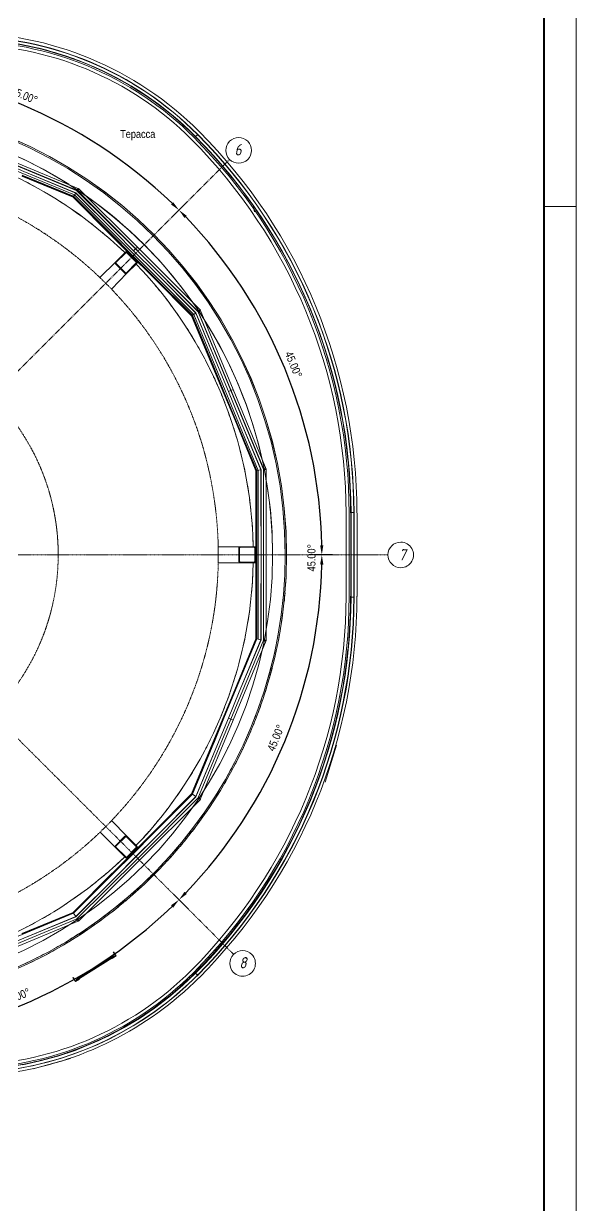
# Model space of a CAD drawing. Header units: millimetres. Extents: x 223 to 147055, y -17460 to 24540.
# Drawn here: x 138425 to 147055, y -3361 to 15096 of the extents above; entities that cross this region are included whole.
import ezdxf

# ---------------------------------------------------------------- set-up
doc = ezdxf.new("R2010")
doc.units = ezdxf.units.MM
doc.linetypes.add('ADSK_Линия сетки', pattern=[21, 12, -3, 3, -3])
doc.linetypes.add('CONTI', pattern=[0])
for name, color, linetype, lineweight in [('A-ANNO-DIMS', 7, 'Continuous', 9), ('S-GRID', 7, 'Continuous', 9), ('S-GRID-IDEN', 7, 'Continuous', 9), ('Рамка', 7, 'Continuous', 40), ('Тонкие', 94, 'Continuous', 15)]:
    doc.layers.add(name, color=color, linetype=linetype, lineweight=lineweight)
for name, color, linetype in [('PDF _A-ANNO-NOTE', 7, 'Continuous'), ('PDF _A-AREA', 7, 'Continuous'), ('PDF _A-CLNG', 7, 'Continuous'), ('PDF _A-DETL', 7, 'Continuous'), ('PDF _A-FLOR', 7, 'Continuous'), ('PDF _A-GENM', 7, 'Continuous'), ('PDF _A-GLAZ-CURT', 7, 'Continuous'), ('PDF _A-GLAZ-CWMG', 7, 'Continuous'), ('PDF _I-WALL', 7, 'Continuous'), ('PDF _S-BEAM', 7, 'Continuous'), ('PDF _S-RBAR-BNDY', 7, 'Continuous'), ('PDF _Ограждение', 7, 'Continuous'), ('PDF _Текст', 7, 'Continuous'), ('Рамка1', 7, 'Continuous')]:
    doc.layers.add(name, color=color, linetype=linetype)
doc.styles.add('GOST Common_I', font='ARIALN.TTF', dxfattribs={"height": 175})
doc.styles.add('GOST Common_I_6', font='ARIALN.TTF', dxfattribs={"height": 125})
doc.styles.add('PDF GOST Common Italic', font='ARIALN.TTF')
doc.styles.add('PDF ISOCPEUR Italic', font='ARIALN.TTF')
doc.dimstyles.new('Диагональ_-_Gost_2_5мм', dxfattribs={"dimscale": 304.8, "dimtxt": 125.714375, "dimasz": 0.492126, "dimexe": 0.393701, "dimexo": 0.246063, "dimgap": 0.287073, "dimtad": 1, "dimdec": 0, "dimzin": 0, "dimdsep": 46, "dimtxsty": 'GOST Common_I_6', "dimsah": 1, "dimcen": 0.09, "dimdle": 0.393701, "dimazin": 0, "dimtfac": 1, "dimtdec": 4, "dimtix": 1, "dimtmove": 0, "dimatfit": 3, "dimfxl": 1, "dimtvp": 1, "dimtfill": 1, "dimtolj": 1, "dimtzin": 0, "dimarcsym": 2})

# ---------------------------------------------------------------- blocks, each defined once
blk = doc.blocks.new('Ось сетки - D8-489723-1 этаж')
at = {"layer": 'S-GRID-IDEN'}
for start, end in [(360, 180), (180, 360)]:
    blk.add_arc((0, 0), 4, start, end, dxfattribs=at)
blk = doc.blocks.new('*D335')
at = {"layer": 'A-ANNO-DIMS', "color": 0, "lineweight": -2, "transparency": 16777216}
for p, q in [((86613, 26879), (86613, 26594)), ((92115, 24600), (91914, 24399))]:
    blk.add_line(p, q, dxfattribs=at)
blk.add_arc((86613, 19098), 7617, 46.1284, 88.8716, dxfattribs=at)
at = {"layer": 'A-ANNO-DIMS', "color": 0, "transparency": 16777216}
for points in [[(86762, 26688), (86763, 26738), (86613, 26714)], [(91909, 24606), (91874, 24571), (91999, 24484)]]:
    blk.add_solid(points, dxfattribs=at)
at = {"layer": 'Defpoints', "color": 0, "transparency": 16777216}
for p in [(86613, 26954), (90421, 25694), (92168, 24653), (86613, 19098)]:
    blk.add_point(p, dxfattribs=at)
at = {"layer": 'A-ANNO-DIMS', "color": 0, "transparency": 16777216, "insert": (89585, 26273), "char_height": 125, "width": 588.09, "attachment_point": 5, "rotation": 337.5, "style": 'GOST Common_I_6', "bg_fill": 3, "box_fill_scale": 1.1, "bg_fill_color": 256, "bg_fill_true_color": 13158600, "bg_fill_transparency": 0}
blk.add_mtext('\\A1;45.00°', dxfattribs=at)
blk = doc.blocks.new('*D336')
at = {"layer": 'A-ANNO-DIMS', "color": 0, "lineweight": -2, "transparency": 16777216}
for p, q in [((92115, 24600), (91914, 24399)), ((94394, 19098), (94109, 19098))]:
    blk.add_line(p, q, dxfattribs=at)
blk.add_arc((86613, 19098), 7617, 1.1284, 43.8716, dxfattribs=at)
at = {"layer": 'A-ANNO-DIMS', "color": 0, "transparency": 16777216}
for points in [[(92086, 24359), (92121, 24394), (91999, 24484)], [(94253, 19248), (94203, 19247), (94229, 19098)]]:
    blk.add_solid(points, dxfattribs=at)
at = {"layer": 'Defpoints', "color": 0, "transparency": 16777216}
for p in [(92168, 24653), (93970, 21069), (86613, 19098), (94469, 19098)]:
    blk.add_point(p, dxfattribs=at)
at = {"layer": 'A-ANNO-DIMS', "color": 0, "transparency": 16777216, "insert": (93788, 22070), "char_height": 125, "width": 588.09, "attachment_point": 5, "rotation": 292.5, "style": 'GOST Common_I_6', "bg_fill": 3, "box_fill_scale": 1.1, "bg_fill_color": 256, "bg_fill_true_color": 13158600, "bg_fill_transparency": 0}
blk.add_mtext('\\A1;45.00°', dxfattribs=at)
blk = doc.blocks.new('*D337')
at = {"layer": 'A-ANNO-DIMS', "color": 0, "lineweight": -2, "transparency": 16777216}
for p, q in [((94394, 19098), (94109, 19098)), ((92115, 13595), (91914, 13797))]:
    blk.add_line(p, q, dxfattribs=at)
blk.add_arc((86613, 19098), 7617, 316.1284, 358.8716, dxfattribs=at)
at = {"layer": 'A-ANNO-DIMS', "color": 0, "transparency": 16777216}
for points in [[(94203, 18948), (94253, 18947), (94229, 19098)], [(92121, 13801), (92086, 13836), (91999, 13712)]]:
    blk.add_solid(points, dxfattribs=at)
at = {"layer": 'Defpoints', "color": 0, "transparency": 16777216}
for p in [(86613, 19098), (94469, 19098), (93209, 15289), (92168, 13542)]:
    blk.add_point(p, dxfattribs=at)
at = {"layer": 'A-ANNO-DIMS', "color": 0, "transparency": 16777216, "insert": (93511, 16240), "char_height": 125, "width": 588.09, "attachment_point": 5, "rotation": 67.5, "style": 'GOST Common_I_6', "bg_fill": 3, "box_fill_scale": 1.1, "bg_fill_color": 256, "bg_fill_true_color": 13158600, "bg_fill_transparency": 0}
blk.add_mtext('\\A1;45.00°', dxfattribs=at)
blk = doc.blocks.new('*D338')
at = {"layer": 'A-ANNO-DIMS', "color": 0, "lineweight": -2, "transparency": 16777216}
for p, q in [((92115, 13595), (91914, 13797)), ((86613, 11316), (86613, 11601))]:
    blk.add_line(p, q, dxfattribs=at)
blk.add_arc((86613, 19098), 7617, 271.1284, 313.8716, dxfattribs=at)
at = {"layer": 'A-ANNO-DIMS', "color": 0, "transparency": 16777216}
for points in [[(91874, 13625), (91909, 13589), (91999, 13712)], [(86763, 11457), (86762, 11507), (86613, 11481)]]:
    blk.add_solid(points, dxfattribs=at)
at = {"layer": 'Defpoints', "color": 0, "transparency": 16777216}
for p in [(86613, 19098), (92168, 13542), (88584, 11740), (86613, 11241)]:
    blk.add_point(p, dxfattribs=at)
at = {"layer": 'A-ANNO-DIMS', "color": 0, "transparency": 16777216, "insert": (89470, 12199), "char_height": 125, "width": 588.09, "attachment_point": 5, "rotation": 22.5, "style": 'GOST Common_I_6', "bg_fill": 3, "box_fill_scale": 1.1, "bg_fill_color": 256, "bg_fill_true_color": 13158600, "bg_fill_transparency": 0}
blk.add_mtext('\\A1;45.00°', dxfattribs=at)
blk = doc.blocks.new('*U519')
at = {"layer": 'Рамка', "linetype": 'CONTI', "lineweight": 20}
blk.add_lwpolyline([(1929, 0), (2523, 0), (2523, 420), (1929, 420)], close=True, dxfattribs=at)
at = {"layer": 'Рамка', "linetype": 'CONTI', "lineweight": 40}
blk.add_lwpolyline([(2518, 415), (1949, 415), (1949, 5), (2518, 5), (2518, 415)], dxfattribs=at)
at = {"layer": 'Тонкие', "color": 1}
blk.add_line((2523, 297), (2518, 297), dxfattribs=at)
blk = doc.blocks.new('оси')
at = {"layer": 'S-GRID', "linetype": 'ADSK_Линия сетки'}
for q in [(95262.1, 19097.7), (92851.2, 12859.1)]:
    blk.add_line((86612.7, 19097.7), q, dxfattribs=at)
blk.add_arc((86612.7, 19097.7), 6000, 192.09621, 182.95219, dxfattribs=at)
at = {"layer": 'S-GRID-IDEN'}
for p, xscale, yscale, zscale, rotation in [((92930.6, 25415.6), -49.99999999999998, 49.99999999999998, 49.99999999999998, 314.9999999998913), ((95462.1, 19097.7), 49.99999999999999, 49.99999999999999, 49.99999999999999, 269.9999999999462), ((92992.7, 12717.7), 49.99999999999998, 49.99999999999998, 49.99999999999998, 224.9999999998917)]:
    blk.add_blockref('Ось сетки - D8-489723-1 этаж', p, dxfattribs=dict(at, xscale=xscale, yscale=yscale, zscale=zscale, rotation=rotation))
at = {"layer": 'S-GRID-IDEN', "char_height": 175, "style": 'GOST Common_I'}
for s, insert, width, attachment_point, rotation in [('{\\fGOST Common|b0|i1|c204|p34;\\W0.9;6}', (92968.5, 25514.7), 137.089, 3, 3.42305), ('\\fGOST Common|b0|i1|c204|p34|;\\W.9;7', (95436.8, 19190.3), 140.696, 1, 357.71622), ('\\fGOST Common|b0|i1|c204|p34|;\\W.9;8', (92940.1, 12815), 140.696, 1, 0.51911)]:
    blk.add_mtext(s, dxfattribs=dict(at, insert=insert, width=width, attachment_point=attachment_point, rotation=rotation))
at = {"layer": 'A-ANNO-DIMS'}
dim = blk.add_angular_dim_3p(base=(90421, 25693.9), center=(86612.7, 19097.7), p1=(92168.2, 24653.2), p2=(86612.7, 26954.4), dimstyle='Диагональ_-_Gost_2_5мм', override={"dimpost": '<>', "dimfxl": 6013.290219}, dxfattribs=at)
dim.commit()
dim.dimension.update_dxf_attribs({"geometry": '*D335', "text_midpoint": (89584.9, 26273.2)})
dim = blk.add_angular_dim_3p(base=(93969.9, 21069), center=(86612.7, 19097.7), p1=(94469.4, 19097.7), p2=(92168.2, 24653.2), dimstyle='Диагональ_-_Gost_2_5мм', override={"dimpost": '<>', "dimfxl": 6013.290219}, dxfattribs=at)
dim.commit()
dim.dimension.update_dxf_attribs({"geometry": '*D336', "text_midpoint": (93788.2, 22069.9)})
dim = blk.add_angular_dim_3p(base=(93209, 15289.3), center=(86612.7, 19097.7), p1=(92168.2, 13542.1), p2=(94469.4, 19097.7), dimstyle='Диагональ_-_Gost_2_5мм', override={"dimpost": '<>', "dimfxl": 6013.290219}, dxfattribs=at)
dim.commit()
dim.dimension.update_dxf_attribs({"geometry": '*D337', "text_midpoint": (93511, 16240.3)})
dim = blk.add_angular_dim_3p(base=(88584, 11740.4), center=(86612.7, 19097.7), p1=(86612.7, 11240.9), p2=(92168.2, 13542.1), dimstyle='Диагональ_-_Gost_2_5мм', override={"dimpost": '<>', "dimfxl": 6013.290219}, dxfattribs=at)
dim.commit()
dim.dimension.update_dxf_attribs({"geometry": '*D338', "text_midpoint": (89470.1, 12199.3)})
at = {"layer": 'S-GRID', "linetype": 'ADSK_Линия сетки'}
blk.add_line((86612.7, 19097.7), (92789.2, 25274.2), dxfattribs=at)
blk.add_arc((86612.7, 19097.7), 3500, 177.33151, 161.43745, dxfattribs=at)

msp = doc.modelspace()

# ---------------------------------------------------------------- hatches: boundary and pattern name
at = {"layer": 'PDF _A-GENM', "lineweight": 15, "transparency": 33554559}
msp.add_hatch(color=256, dxfattribs=at).paths.add_polyline_path([(139829, 601), (139825, 601), (139825, 597), (139829, 592), (139833, 597), (139833, 601)])
at = {"layer": 'PDF _S-RBAR-BNDY', "lineweight": 15, "transparency": 33554559}
msp.add_hatch(color=256, dxfattribs=at).paths.add_polyline_path([(142297, 6379), (142293, 6375), (142288, 6371), (142293, 6367), (142297, 6362), (142301, 6367), (142305, 6371), (142301, 6375)])

# ---------------------------------------------------------------- linework, layer by layer
at = {"layer": 'PDF _A-ANNO-NOTE', "lineweight": 15}
msp.add_lwpolyline([(142030, 12158), (142022, 12208), (142017, 12255)], dxfattribs=at)
at = {"layer": 'PDF _A-AREA', "lineweight": 15}
msp.add_lwpolyline([(139673, 14352, 0.013255), (139424, 14463, 0.01323), (139170, 14561)], format="xyb", dxfattribs=at)
for centre, radius, start, end in [((137454, 9713), 5142, 77.8383, 79.6506), ((137454, 9715), 5141, 74.7236, 76.5858), ((137453, 9713), 5143, 71.4993, 73.5312), ((137454, 9715), 5141, 61.3859, 63.4241), ((137454, 9715), 5140, 58.3372, 60.1943), ((137453, 9714), 5142, 55.2723, 57.0794), ((135460, 6802), 7072, 0, 180), ((137454, 9714), 5142, 52.1632, 53.9978), ((137454, 9714), 5141, 48.9825, 50.9492), ((137454, 9715), 5141, 45.4943, 47.9005), ((135189, 7454), 8342, 42.5885, 44.8736), ((135189, 7454), 8341, 40.2484, 41.8305), ((135187, 7453), 8343, 37.892, 39.2375), ((135191, 7455), 8339, 35.5076, 36.7824), ((135187, 7452), 8344, 33.0362, 34.3707), ((135189, 7454), 8342, 30.5695, 31.9702), ((135189, 7454), 8341, 28.1414, 29.5917), ((135189, 7454), 8342, 25.6146, 26.8561), ((135190, 7454), 8341, 22.9174, 24.3842), ((135187, 7453), 8344, 20.5337, 22.0001), ((135189, 7454), 8342, 18.0616, 19.303), ((135187, 7453), 8343, 15.3316, 16.7815), ((135190, 7454), 8341, 12.9528, 14.3482), ((135191, 7454), 8339, 10.5523, 11.882), ((135188, 7454), 8343, 8.1409, 9.4096), ((135190, 7454), 8340, 5.6799, 7.026), ((135188, 7454), 8342, 3.0873, 4.6747), ((135189, 7454), 8342, 0, 2.3345), ((135189, 6154), 8342, 357.6655, 360), ((135188, 6154), 8342, 355.3253, 356.9127), ((135190, 6154), 8340, 352.974, 354.3201), ((135188, 6154), 8343, 350.5904, 351.8591), ((135191, 6154), 8339, 348.118, 349.4477), ((135190, 6154), 8341, 345.6518, 347.0472), ((135187, 6154), 8343, 343.2185, 344.6684), ((135189, 6154), 8342, 340.697, 341.9384), ((135187, 6155), 8344, 337.9999, 339.4663), ((135190, 6154), 8341, 335.6158, 337.0826), ((135189, 6154), 8342, 333.1439, 334.3854), ((135189, 6154), 8341, 330.4083, 331.8586), ((135189, 6154), 8342, 328.0298, 329.4305), ((135187, 6155), 8344, 325.6293, 326.9638), ((135191, 6153), 8339, 323.2176, 324.4924), ((135187, 6155), 8343, 320.7625, 322.108), ((135189, 6154), 8341, 318.1695, 319.7516), ((135189, 6154), 8341, 315.1208, 317.4115), ((137453, 3894), 5142, 312.215, 314.5275), ((137454, 3893), 5141, 309.2815, 311.1273), ((137454, 3893), 5141, 306.3537, 307.9633), ((137454, 3893), 5141, 303.3984, 304.9146), ((137456, 3890), 5137, 300.437, 301.9048), ((137454, 3892), 5140, 294.2576, 295.928), ((137454, 3893), 5141, 297.4219, 298.9107), ((137454, 3893), 5141, 291.2585, 292.9451), ((137454, 3894), 5142, 282.0356, 283.4307), ((137453, 3896), 5144, 285.2, 286.5066), ((137454, 3893), 5141, 288.2483, 289.9678)]:
    msp.add_arc(centre, radius, start, end, dxfattribs=at)
at = {"layer": 'PDF _A-CLNG', "lineweight": 15}
for points in [[(142487, 6201), (142487, 6201)], [(142458, 5905), (142458, 5905)], [(142411, 5609), (142411, 5609)]]:
    msp.add_lwpolyline(points, dxfattribs=at)
for centre, radius, start, end in [((135460, 6802), 7051, 342.9602, 347.8381), ((135461, 6801), 7049, 340.5267, 341.8288), ((135461, 6801), 7049, 338.093, 339.3841), ((135459, 6802), 7051, 335.6599, 336.9397), ((135460, 6801), 7050, 333.2261, 334.5006), ((135462, 6800), 7048, 330.7927, 332.0621), ((135459, 6802), 7052, 328.3596, 329.6227), ((135459, 6802), 7051, 325.9261, 327.1839), ((135460, 6802), 7051, 323.4924, 324.7503), ((135460, 6801), 7050, 321.0533, 322.3114), ((135457, 6804), 7054, 318.6205, 319.8777), ((135462, 6800), 7048, 316.1861, 317.4391), ((135458, 6803), 7053, 313.7533, 315.0053), ((135460, 6802), 7051, 311.3197, 312.5666), ((135461, 6800), 7049, 308.886, 310.1333), ((135460, 6801), 7050, 306.4525, 307.6996), ((135459, 6803), 7053, 304.0193, 305.2603), ((135460, 6802), 7050, 301.5856, 302.8271), ((135461, 6799), 7047, 296.713, 297.955), ((135460, 6802), 7051, 299.1523, 300.3937), ((135460, 6801), 7049, 294.2796, 295.5213)]:
    msp.add_arc(centre, radius, start, end, dxfattribs=at)
at = {"layer": 'PDF _A-DETL', "lineweight": 15}
for points in [[(142174, 8136), (141150, 10600), (139266, 12488), (136798, 13508), (134131, 13508), (131663, 12488), (129775, 10600), (128755, 8136), (128755, 5465), (129267, 4233)], [(142089, 5482), (142089, 8119), (141082, 10553), (139219, 12420), (136781, 13428), (134148, 13428), (131709, 12420), (129847, 10553), (128835, 8119), (128835, 5482), (129847, 3048)], [(143309, 3827), (143135, 3251)], [(139156, -1067), (138576, -1228)]]:
    msp.add_lwpolyline(points, dxfattribs=at)
msp.add_circle((135464, 6800), 6849, dxfattribs=at)
at = {"layer": 'PDF _A-FLOR', "lineweight": 15}
msp.add_lwpolyline([(128589, 5128, 0.887105), (142531, 6802, 1), (128388, 6802, 0.058045), (128577, 5176)], format="xyb", dxfattribs=at)
for points in [[(140184, 11341), (140184, 11341)], [(140184, 2260), (140189, 2264)], [(140646, -144), (140650, -140)]]:
    msp.add_lwpolyline(points, dxfattribs=at)
for centre, radius, start, end in [((135461, 6804), 6549, 61.4408, 62.7211), ((135459, 6801), 6552, 58.9308, 60.2105), ((135460, 6802), 6550, 56.4257, 57.7057), ((135460, 6802), 6550, 53.9154, 55.1954), ((135461, 6803), 6550, 51.405, 52.6907), ((135459, 6801), 6552, 48.8948, 50.18), ((135458, 6800), 6554, 46.3901, 47.6695), ((135460, 6801), 6551, 41.369, 42.6544), ((135460, 6802), 6550, 38.8585, 40.1496), ((135459, 6801), 6552, 36.3484, 37.6391), ((135460, 6802), 6551, 33.838, 35.1344), ((135460, 6802), 6551, 31.3274, 32.6239), ((135461, 6802), 6550, 28.8172, 30.1138), ((135461, 6802), 6549, 26.3066, 27.6088), ((135460, 6802), 6551, 23.7964, 25.0982), ((135460, 6802), 6551, 21.2806, 22.5935), ((135458, 6801), 6552, 18.7703, 20.0829), ((135459, 6801), 6552, 16.2545, 17.5781), ((135459, 6802), 6552, 13.7386, 15.0678), ((135461, 6802), 6549, 11.2168, 12.5629), ((135460, 6802), 6551, 8.6957, 10.0525), ((135459, 6802), 6552, 6.1688, 7.542), ((135460, 6802), 6551, 3.6255, 5.0372), ((135461, 6802), 6550, 1.093, 2.5269), ((135466, 6802), 6545, 358.4613, 358.9067), ((135460, 6802), 6551, 355.0067, 357.5116), ((135460, 6802), 6551, 349.9859, 352.4908), ((135459, 6802), 6552, 347.4812, 349.0575), ((135461, 6801), 6549, 344.9705, 346.4376), ((135461, 6801), 6550, 342.4657, 343.8777), ((135459, 6802), 6552, 339.9556, 341.3398), ((135460, 6802), 6551, 337.4504, 338.8072), ((135461, 6801), 6549, 334.94, 336.2862), ((135458, 6802), 6553, 332.4356, 333.7646), ((135462, 6800), 6548, 329.9246, 331.2491), ((135460, 6802), 6551, 327.4145, 328.733), ((135458, 6803), 6553, 324.9099, 326.2223), ((135460, 6802), 6551, 322.3991, 323.7066), ((135459, 6802), 6552, 319.8946, 321.1963), ((135460, 6801), 6550, 317.3839, 318.686), ((135462, 6800), 6548, 312.3685, 313.66), ((135460, 6802), 6551, 309.8583, 311.1547), ((135459, 6802), 6552, 307.3536, 308.6443), ((135461, 6800), 6549, 304.843, 306.1342), ((135459, 6802), 6552, 302.3382, 303.6235), ((135460, 6802), 6551, 299.828, 301.1134), ((135459, 6803), 6552, 297.3231, 298.6028), ((137457, 3889), 5136, 305.3709, 305.5908), ((137438, 3918), 5171, 302.4928, 302.7332), ((137442, 3917), 5168, 296.786, 297.1413), ((137448, 3904), 5153, 299.6358, 299.9318), ((137451, 3901), 5149, 291.094, 291.5547), ((137463, 3874), 5120, 293.9383, 294.3465), ((137453, 3897), 5145, 285.4138, 286.0066), ((137449, 3906), 5155, 288.2547, 288.7588), ((137452, 3903), 5151, 282.5796, 283.1936)]:
    msp.add_arc(centre, radius, start, end, dxfattribs=at)
at = {"layer": 'PDF _A-GENM', "lineweight": 15}
for points in [[(139803, 499), (139808, 495), (139871, 537), (139829, 597)], [(139825, 592), (139858, 546)], [(139829, 597), (139829, 597)], [(139808, 499), (139808, 499)], [(139854, 533), (139842, 525)], [(139198, 199), (139194, 199), (139236, 135), (139300, 173), (139295, 177)], [(139232, 152), (139202, 199)], [(139257, 156), (139245, 148)]]:
    msp.add_lwpolyline(points, dxfattribs=at)
msp.add_lwpolyline([(139249, 169), (139253, 161), (139257, 156), (139842, 525), (139837, 533), (139833, 537)], close=True, dxfattribs=at)
for centre, start, end in [((139846, 545), 302.3108, 32.3109), ((139236, 159), 212.3108, 302.3109)]:
    msp.add_arc(centre, 10.6, start, end, dxfattribs=at)
at = {"layer": 'PDF _A-GLAZ-CURT', "lineweight": 15}
msp.add_lwpolyline([(138017, 12962), (138428, 12788), (139240, 12454), (139863, 11827), (140142, 11548), (140172, 11578), (140142, 11548), (140493, 11201), (141116, 10579), (141454, 9762), (141624, 9351), (141658, 9368), (141624, 9351), (141793, 8940), (142132, 8128), (142132, 7247), (142132, 6798), (142170, 6798), (142132, 6798), (142132, 6354), (142132, 5473), (141793, 4660), (141624, 4250), (141658, 4233), (141624, 4250), (141454, 3839), (141116, 3022), (140493, 2400), (140180, 2087), (140206, 2057), (140180, 2087), (139863, 1773), (139240, 1147), (138428, 812), (138017, 639)], dxfattribs=at)
for points in [[(139287, 12517), (138047, 13034), (138030, 12996), (139270, 12479)], [(140201, 11607), (139283, 12522), (139253, 12492), (140172, 11578)], [(141188, 10621), (140201, 11607), (140172, 11578), (141158, 10591)], [(141696, 9381), (141183, 10625), (141145, 10608), (141658, 9368)], [(142212, 8140), (141696, 9381), (141658, 9368), (142174, 8123)], [(142212, 6798), (142212, 8144), (142170, 8144), (142170, 6798)], [(142212, 5456), (142212, 6798), (142170, 6798), (142170, 5456)], [(141696, 4220), (142212, 5461), (142174, 5478), (141658, 4233)], [(141183, 2976), (141696, 4220), (141658, 4233), (141145, 2993)], [(140235, 2032), (141188, 2980), (141158, 3010), (140206, 2057)], [(139283, 1079), (140235, 2032), (140206, 2057), (139253, 1109)], [(138047, 567), (139287, 1083), (139274, 1121), (138030, 605)]]:
    msp.add_lwpolyline(points, close=True, dxfattribs=at)
at = {"layer": 'PDF _A-GLAZ-CWMG', "lineweight": 15}
for points in [[(138428, 12788), (139240, 12450), (139202, 12399), (139816, 11785), (140096, 11506), (140447, 11154), (141061, 10541), (141056, 10536), (141061, 10541), (141116, 10574), (141116, 10579), (141116, 10574), (141450, 9762), (141624, 9351), (141793, 8940), (142127, 8128), (142068, 8115), (142068, 7247), (142068, 6798), (142068, 6354), (142068, 5486), (142064, 5486), (142068, 5486), (142127, 5473), (142132, 5473), (142127, 5473), (141793, 4660), (141624, 4250), (141454, 3839)], [(140443, 2451), (141056, 3065), (141048, 3069), (140438, 2455), (141048, 3069), (141382, 3869), (141048, 3069), (141056, 3065), (141391, 3865), (141560, 4275), (141730, 4686), (142064, 5486), (142051, 5490), (141721, 4690), (142051, 5490), (142051, 6354), (142051, 5490), (142064, 5486), (142064, 6354), (142064, 6798), (142064, 7247), (142064, 8111), (142051, 8111), (142051, 7247), (142051, 8111), (141721, 8911), (142051, 8111), (142064, 8111), (141730, 8915), (141560, 9326), (141391, 9736), (141056, 10536), (141048, 10532), (141382, 9732), (141048, 10532), (140438, 11146), (141048, 10532), (141056, 10536), (140443, 11150), (140096, 11501), (139816, 11781), (139202, 12395), (139198, 12386), (139808, 11772), (139198, 12386), (138398, 12716), (139198, 12386), (139202, 12395), (138402, 12725)], [(138402, 12729), (139202, 12399), (139202, 12395), (139202, 12399), (139240, 12450), (139240, 12454), (139240, 12450), (139863, 11827), (140142, 11548), (140493, 11197), (141116, 10574), (141061, 10541), (141395, 9736), (141564, 9326), (141734, 8915), (142068, 8115), (142064, 8115), (142064, 8111), (142064, 8115), (142068, 8115), (142127, 8128), (142132, 8128), (142127, 8128), (142127, 7247)], [(139198, 12386), (139198, 12386)], [(139198, 12386), (139198, 12386)], [(141048, 10532), (141048, 10532)], [(141048, 10532), (141048, 10532)], [(142051, 8111), (142051, 8111)], [(142051, 8111), (142051, 8111)], [(142132, 7247), (142132, 6798), (142132, 6354)], [(142127, 6354), (142127, 5473), (142068, 5486), (141734, 4686), (141564, 4275), (141395, 3860)], [(142051, 5490), (142051, 5490)], [(142051, 5490), (142051, 5490)], [(135909, 203), (136777, 203), (136777, 211), (135909, 211), (136777, 211), (137572, 542), (136777, 211), (136777, 203), (137577, 533), (137992, 702), (138402, 872), (139202, 1202), (139240, 1151), (139863, 1773), (140176, 2087), (140493, 2400), (141116, 3026), (141116, 3022), (141116, 3026), (141061, 3060), (141056, 3065), (141061, 3060), (141395, 3865)], [(141450, 3839), (141116, 3026), (141061, 3060), (140447, 2446), (140129, 2133), (139816, 1820), (139202, 1206), (139198, 1215), (139808, 1828), (139198, 1215), (138398, 884), (139198, 1215), (139202, 1206), (138402, 876)], [(141048, 3069), (141048, 3069)], [(141048, 3069), (141048, 3069)], [(140447, 2446), (140134, 2129), (139820, 1816)], [(139816, 1816), (139202, 1202), (139202, 1206), (139202, 1202), (139240, 1151), (139240, 1147), (139240, 1151), (138428, 812), (138017, 643), (137606, 470)], [(139198, 1215), (139198, 1215)], [(139198, 1215), (139198, 1215)]]:
    msp.add_lwpolyline(points, dxfattribs=at)
for points in [[(140087, 11493), (139808, 11772)], [(140438, 11146), (140087, 11493)], [(141552, 9321), (141382, 9732)], [(141721, 8911), (141552, 9321)], [(142051, 6798), (142051, 7247)], [(142051, 6354), (142051, 6798)], [(141552, 4280), (141721, 4690)], [(141382, 3869), (141552, 4280)], [(140125, 2142), (140438, 2455)], [(139808, 1824), (140125, 2142)]]:
    msp.add_lwpolyline(points, close=True, dxfattribs=at)
at = {"layer": 'PDF _I-WALL', "lineweight": 15}
for points in [[(128908, 4196, 0.826633), (142510, 6802, 1), (128409, 6802, 0.052683), (128565, 5328)], [(137454, -1248, 0.035296), (138177, -1197, 0.162845), (141094, 263)], [(137454, -1345, 0.035296), (138191, -1293, 0.162845), (141163, 194)]]:
    msp.add_lwpolyline(points, format="xyb", dxfattribs=at)
for points in [[(139129, 12588, 0.086404), (136957, 13488, -0.086404)], [(141065, 10742, 0.086525), (139401, 12406, -0.086525)], [(142147, 8294, 0.086743), (141244, 10474, -0.086743)], [(142311, 6802, 0.043386), (142209, 7984, -0.043386)]]:
    msp.add_lwpolyline(points, format="xyb", close=True, dxfattribs=at)
for points in [[(143533, 6151), (143533, 7450)], [(143635, 7450), (143635, 6151)]]:
    msp.add_lwpolyline(points, dxfattribs=at)
for centre, radius, start, end in [((137454, 9714), 5239, 44.9176, 90), ((137454, 9714), 5141, 44.9176, 90), ((135460, 6802), 6551, 46.0931, 88.9069), ((135189, 7454), 8342, 0, 44.9176), ((135189, 7454), 8439, 0, 44.9176), ((135460, 6802), 6551, 1.0931, 43.9069), ((135460, 6802), 6551, 316.0931, 358.9069), ((135189, 6154), 8342, 315.0824, 360), ((135189, 6154), 8439, 315.0824, 360), ((135460, 6802), 6551, 278.3386, 313.9069)]:
    msp.add_arc(centre, radius, start, end, dxfattribs=at)
at = {"layer": 'PDF _S-BEAM', "lineweight": 15}
for points in [[(137450, 14850, -0.200459), (141107, 13330, -0.198072), (143533, 7463), (143533, 6138, -0.198643), (141107, 271), (140959, 127), (140807, -9), (140650, -140), (140485, -267), (140316, -381), (140142, -496), (139964, -597), (139782, -695), (139600, -783), (139410, -864), (139219, -940), (139024, -1008), (138826, -1063), (138627, -1114), (138428, -1156), (138224, -1194)], [(141145, 237, 0.198064), (143584, 6138), (143584, 7463, 0.197421), (141145, 13364, 0.200423), (137450, 14901)], [(137450, 14897, -0.199922), (141141, 13364, -0.197927), (143579, 7463), (143541, 7463), (143579, 7463), (143579, 6138), (143541, 6138), (143579, 6138, -0.197586), (141141, 237), (141111, 266, 0.197141), (143537, 6138), (143537, 7463, 0.197158), (141111, 13330)], [(141111, 13334, 0.200145), (137450, 14854), (137450, 14892)], [(134643, -1296), (137572, -1296, 0.194742), (141141, 237)]]:
    msp.add_lwpolyline(points, format="xyb", dxfattribs=at)
for points in [[(141141, 13360), (141111, 13334)], [(139863, 11374), (139858, 11370), (139854, 11366), (139854, 11362), (139854, 11358), (139854, 11353), (139858, 11349), (139858, 11345), (140007, 11197), (140011, 11192), (140015, 11192), (140019, 11192), (140024, 11192), (140028, 11192), (140032, 11192), (140036, 11197), (140193, 11349), (140193, 11353), (140197, 11358), (140197, 11362), (140197, 11366), (140197, 11370), (140193, 11374), (140193, 11379), (140045, 11527), (140040, 11531), (140036, 11531), (140032, 11535), (140028, 11535), (140024, 11531), (140019, 11531), (140015, 11527)], [(140015, 11205), (139867, 11353), (139867, 11358), (139863, 11358), (139863, 11362), (139867, 11362), (139867, 11366), (140019, 11518), (140024, 11523), (140028, 11523), (140032, 11523), (140036, 11518), (140184, 11370), (140189, 11366), (140189, 11362), (140184, 11362), (140184, 11358), (140032, 11205), (140028, 11201), (140024, 11201), (140019, 11201)], [(141806, 6925), (141802, 6925), (141797, 6925), (141793, 6921), (141789, 6917), (141789, 6913), (141785, 6908), (141785, 6904), (141785, 6697), (141785, 6692), (141789, 6688), (141789, 6684), (141793, 6680), (141797, 6676), (141802, 6676), (141806, 6676), (142026, 6676), (142030, 6676), (142034, 6676), (142039, 6680), (142039, 6684), (142043, 6688), (142043, 6692), (142043, 6697), (142043, 6904), (142043, 6908), (142043, 6913), (142039, 6917), (142039, 6921), (142034, 6925), (142030, 6925), (142026, 6925)], [(141797, 6697), (141797, 6904), (141797, 6908), (141797, 6913), (141802, 6913), (141806, 6917), (142026, 6917), (142030, 6913), (142034, 6908), (142034, 6904), (142034, 6697), (142034, 6692), (142030, 6688), (142026, 6684), (141806, 6684), (141802, 6688), (141797, 6688), (141797, 6692)], [(140036, 2404), (140032, 2408), (140028, 2408), (140024, 2408), (140019, 2408), (140015, 2408), (140011, 2408), (140007, 2404), (139858, 2256), (139858, 2252), (139854, 2248), (139854, 2243), (139854, 2239), (139854, 2235), (139858, 2231), (139863, 2226), (140015, 2074), (140019, 2070), (140024, 2070), (140028, 2066), (140032, 2066), (140036, 2070), (140040, 2070), (140045, 2074), (140193, 2222), (140193, 2226), (140197, 2231), (140197, 2235), (140197, 2239), (140197, 2243), (140193, 2248), (140193, 2252)], [(139867, 2248), (140015, 2396), (140019, 2400), (140024, 2400), (140028, 2400), (140032, 2396), (140184, 2243), (140184, 2239), (140189, 2235), (140189, 2231), (140184, 2231), (140036, 2078), (140032, 2078), (140028, 2078), (140024, 2078), (140019, 2082), (139867, 2235), (139867, 2239), (139863, 2239), (139863, 2243), (139867, 2243)]]:
    msp.add_lwpolyline(points, close=True, dxfattribs=at)
for points in [[(139863, 11374), (139617, 11129)], [(139795, 10951), (140036, 11197)], [(141806, 6925), (141463, 6925)], [(141463, 6676), (141806, 6676)], [(140036, 2404), (139795, 2650)], [(139617, 2472), (139863, 2226)], [(134643, -1300), (137572, -1300), (137780, -1291), (137987, -1275), (138191, -1249), (138398, -1215), (138601, -1173), (138800, -1122), (139003, -1067), (139198, -999), (139393, -927), (139583, -847), (139770, -758), (139956, -661), (140134, -555), (140311, -445), (140481, -331), (140650, -204), (140811, -72), (140963, 63), (141116, 207), (141145, 232)], [(138411, -1164), (138686, -1105), (138957, -1029), (139228, -940), (139486, -834), (139744, -716), (139994, -585), (140235, -441), (140468, -280), (140692, -110), (140904, 72), (141111, 266), (141141, 241)]]:
    msp.add_lwpolyline(points, dxfattribs=at)
for centre, radius, start, end in [((135456, 6802), 7075, 358.8302, 0.0546), ((135456, 6802), 7076, 356.3969, 357.6212), ((135461, 6802), 7071, 353.9629, 355.1881), ((135461, 6802), 7070, 351.5294, 352.7546), ((135461, 6801), 7070, 349.0958, 350.3211), ((135460, 6802), 7071, 346.6626, 347.8876), ((135458, 6802), 7073, 344.2293, 345.454), ((135458, 6802), 7073, 341.7959, 343.0261), ((135458, 6803), 7074, 339.3624, 340.5925), ((135462, 6801), 7069, 336.9285, 338.1595), ((135459, 6802), 7073, 334.4953, 335.7256), ((135461, 6801), 7070, 332.0671, 333.2924), ((135459, 6802), 7073, 329.634, 330.8588), ((135460, 6801), 7071, 327.2001, 328.4252), ((135458, 6803), 7073, 324.767, 325.9917), ((135461, 6801), 7070, 322.3333, 323.5585), ((135460, 6802), 7072, 319.8999, 321.1249), ((135461, 6801), 7070, 317.4661, 318.6913), ((135459, 6803), 7073, 315.0329, 316.2577), ((135461, 6801), 7070, 312.5993, 313.8246), ((135460, 6801), 7071, 310.1659, 311.391), ((135459, 6803), 7074, 307.7327, 308.9573), ((135461, 6800), 7070, 305.2991, 306.5244), ((135460, 6802), 7071, 302.8656, 304.0906), ((135459, 6803), 7073, 300.4323, 301.6569), ((135461, 6800), 7070, 297.9985, 299.2238), ((135459, 6804), 7074, 295.5655, 296.7956)]:
    msp.add_arc(centre, radius, start, end, dxfattribs=at)
at = {"layer": 'PDF _S-RBAR-BNDY', "lineweight": 15}
for points in [[(141945, 4584), (141945, 4589)], [(141611, 3780), (141615, 3788)], [(140608, 2277), (140616, 2286)], [(139981, 1655), (139990, 1659)]]:
    msp.add_lwpolyline(points, dxfattribs=at)
at = {"layer": 'PDF _Ограждение', "lineweight": 15}
for points in [[(141082, 279, 0.198463), (143508, 6151), (143508, 7450, 0.198443), (141082, 13322, 0.199638), (137458, 14825), (133466, 14825, 0.199865), (129847, 13322, 0.198463), (127421, 7450), (127421, 6151, 0.198443), (129847, 279, 0.180575), (133098, -1211)], [(137458, 14774, -0.199159), (141048, 13288, -0.197229), (143461, 7450), (143461, 6151, -0.197208), (141048, 313, -0.199572), (137458, -1173)], [(137458, -1224, 0.20008), (141082, 279)]]:
    msp.add_lwpolyline(points, format="xyb", dxfattribs=at)

# ---------------------------------------------------------------- texts
at = {"layer": 'PDF _Текст', "lineweight": 15, "insert": (139932, 13354), "char_height": 125, "attachment_point": 4, "style": 'PDF ISOCPEUR Italic'}
msp.add_mtext('Терасса', dxfattribs=at)
at = {"layer": 'PDF _Текст', "lineweight": 15, "insert": (142920, 6541), "char_height": 125, "attachment_point": 4, "rotation": 90, "style": 'PDF GOST Common Italic'}
msp.add_mtext('45.00°', dxfattribs=at)

# ---------------------------------------------------------------- next in the draw order: block references
msp.add_blockref('оси', (48852, -12299))

# ---------------------------------------------------------------- next in the draw order: block references
at = {"layer": 'Рамка1', "xscale": 100, "yscale": 100, "zscale": 100}
msp.add_blockref('*U519', (-105245, -17460), dxfattribs=at)

doc.saveas('drawing.dxf')
